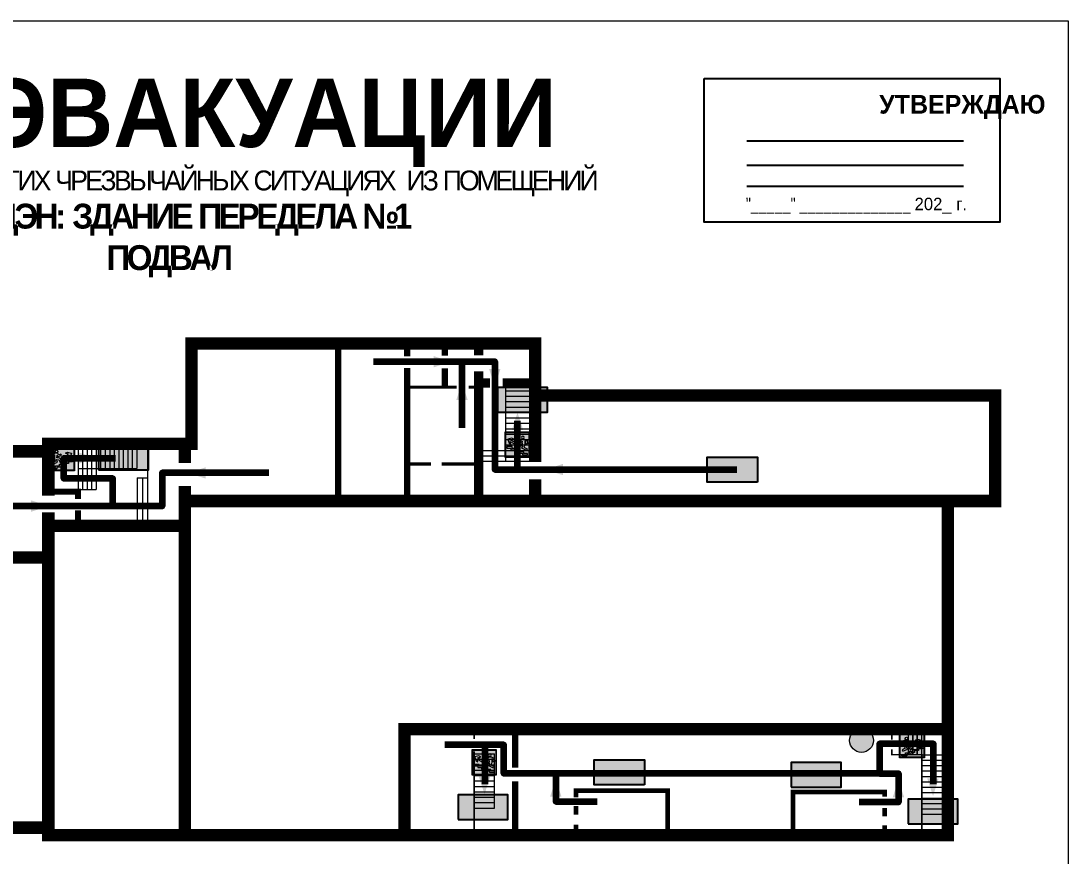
# Model space of a CAD drawing. Header units: millimetres. Extents: x 13810 to 67229, y 12374 to 21950.
# Drawn here: x 43842.3 to 44178.8, y 15465.6 to 15734.1 of the extents above; entities that cross this region are included whole.
import ezdxf

# ---------------------------------------------------------------- set-up
doc = ezdxf.new("R2010")
doc.units = ezdxf.units.MM
doc.layers.add('План_Штампы', color=7, linetype='Continuous')
doc.styles.add('обычный', font='arial.ttf')

# ---------------------------------------------------------------- blocks, each defined once
blk = doc.blocks.new('A$C7B4425F7')
at = {"true_color": 0xffffff}
blk.add_hatch(color=7, dxfattribs=at).paths.add_polyline_path([(0, 0), (-16, 0), (-16, -8), (0, -8)])
h = blk.add_hatch(color=126)
h.paths.add_polyline_path([(-0.2, -0.2), (-15.8, -0.2), (-15.8, -7.8), (-0.2, -7.8)])
h.paths.add_polyline_path([(-11.76, -2.03), (-11.76, -3.66), (-11.17, -3.66, -0.568275), (-11.17, -6.18), (-12.58, -6.18), (-12.58, -2.03)], flags=16)
h.paths.add_polyline_path([(-13.33, -4.12, -0.495768), (-13.59, -6.18), (-15.03, -6.18), (-15.03, -2.03), (-13.59, -2.03, -0.487973)], flags=16)
h.paths.add_polyline_path([(-10.25, -2.03), (-9.48, -2.03), (-9.48, -6.18), (-10.25, -6.18)], flags=16)
h.paths.add_polyline_path([(-13.84, -3.69), (-14.24, -3.69), (-14.24, -3.03), (-13.9, -3.03, -0.692621)], flags=0)
h.paths.add_polyline_path([(-9.15, -2.03), (-8.4, -2.03), (-8.04, -3.07), (-7.68, -2.03), (-6.93, -2.03), (-7.64, -4.1), (-6.93, -6.18), (-7.68, -6.18), (-8.04, -5.14), (-8.4, -6.18), (-9.15, -6.18), (-8.44, -4.1)], flags=16)
h.paths.add_polyline_path([(-11.76, -4.46), (-11.42, -4.46, -0.692621), (-11.36, -5.12), (-11.76, -5.12)], flags=0)
h.paths.add_polyline_path([(-13.9, -5.2), (-14.24, -5.2), (-14.24, -4.55), (-13.84, -4.55, -0.708038)], flags=0)
edge = h.paths.add_edge_path(flags=16)
edge.add_ellipse((-5.51, -4.08), major_axis=(0, 2.05), ratio=0.586184, start_angle=0, end_angle=360)
edge = h.paths.add_edge_path(flags=0)
edge.add_ellipse((-5.51, -4.08), major_axis=(0, 1.14), ratio=0.454828, start_angle=0, end_angle=360)
h.paths.add_polyline_path([(-4.13, -4.96, 0.377264), (-3.48, -4.52, 0.0555), (-3.16, -2.03), (-1.66, -2.03), (-1.66, -4.96), (-0.96, -4.96), (-0.96, -7.01), (-1.75, -7.01), (-1.75, -6.18), (-3.3, -6.18), (-3.3, -7.02), (-4.13, -7.02)], flags=16)
h.paths.add_polyline_path([(-2.73, -2.91), (-2.28, -2.91), (-2.28, -4.96), (-3.05, -4.96, 0.079136)], flags=0)
at = {"color": 126}
blk.add_lwpolyline([(-16, -8), (0, -8), (0, 0), (-16, 0)], close=True, dxfattribs=at)
blk = doc.blocks.new('A$C32E8229D')
at = {"true_color": 0xffffff}
blk.add_hatch(color=7, dxfattribs=at).paths.add_polyline_path([(0, 0), (0, -8), (16, -8), (16, 0)])
h = blk.add_hatch(color=126)
h.paths.add_polyline_path([(0.2, -0.2), (15.8, -0.2), (15.8, -7.8), (0.2, -7.8)])
h.paths.add_polyline_path([(13.49, -2.05), (12.08, -2.05), (11.37, -2.63, 0.162397), (11.29, -2.84), (11.29, -3.63), (10.35, -3.63), (10.35, -4.05), (11.68, -4.05), (11.68, -3.48), (12.26, -4.28), (11.29, -5.1), (11.29, -6.78), (11.85, -6.78), (11.85, -5.44), (12.8, -4.64), (12.8, -5.94), (14.46, -5.94), (14.46, -5.39), (13.45, -5.39), (13.45, -3.97), (12.46, -2.59), (13.15, -2.59), (13.69, -3.34), (14.18, -3)], flags=16)
h.paths.add_polyline_path([(10.74, -1.82, 1), (11.8, -1.82, 1)], flags=16)
h.paths.add_polyline_path([(9.39, -3.59), (5.99, -3.59), (6.56, -3.03), (5.91, -3.03), (5.1, -3.83), (5.91, -4.64), (6.56, -4.64), (5.99, -4.09), (9.39, -4.09)], flags=16)
h.paths.add_polyline_path([(4.29, -1.08), (1.72, -1.08), (1.72, -6.6), (4.29, -6.6)], flags=16)
at = {"color": 126}
blk.add_lwpolyline([(16, -8), (0, -8), (0, 0), (16, 0)], close=True, dxfattribs=at)
blk = doc.blocks.new('A$C7B8C2D5B')
at = {"lineweight": 0}
h = blk.add_hatch(color=5, dxfattribs=at)
h.dxf.hatch_style = 1
h.paths.add_polyline_path([(1.4, -3.02, 1), (-2.11, -3.02, 1)])
at = {"color": 5, "lineweight": 0}
blk.add_circle((-0.36, -3.02), 1.75, dxfattribs=at)
blk = doc.blocks.new('вверх')
at = {"lineweight": 0, "true_color": 0xffffff}
h = blk.add_hatch(color=7, dxfattribs=at)
h.dxf.hatch_style = 1
h.paths.add_polyline_path([(40999.03, -4475.37), (41000.53, -4474.51), (40999.62, -4474.22), (41000.2, -4473.88), (41001.48, -4474.22), (41001.13, -4475.49), (41000.55, -4475.82), (41000.76, -4474.91), (40999.27, -4475.77)], flags=0)
h.paths.add_polyline_path([(40998.09, -4474.5), (40998.28, -4474.89), (40997.14, -4475.43), (40996.89, -4474.92), (40996.87, -4474.87), (40996.8, -4475.75), (40997.81, -4475.85), (40998.41, -4477.11), (40997.94, -4477.33), (40997.47, -4476.34), (40996.66, -4476.28), (40997.03, -4477.06), (40995.52, -4477.78), (40995.29, -4477.28), (40996.32, -4476.79), (40996, -4476.11), (40996.09, -4474.77), (40995.72, -4474.94), (40995.64, -4475.77), (40995.2, -4475.72), (40995.3, -4474.63), (40995.33, -4474.61), (40996.23, -4474.19), (40997.09, -4474.25), (40997.37, -4474.84)], flags=0)
h.paths.add_polyline_path([(40997.14, -4473.68, -1), (40996.29, -4473.68, -1)], flags=0)
h.paths.add_polyline_path([(41000.58, -4477.58), (41000.58, -4477.03), (41001.81, -4477.03), (41001.81, -4476.6), (41000.15, -4476.6), (41000.15, -4477.16), (40998.9, -4477.16), (40998.9, -4477.72), (40997.65, -4477.72), (40997.65, -4478.27), (40996.41, -4478.27), (40996.41, -4478.82), (40995.17, -4478.82), (40995.17, -4479.25), (40995.41, -4479.25), (40996.84, -4479.25), (40996.84, -4478.69), (40998.09, -4478.69), (40998.09, -4478.13), (40999.32, -4478.13), (40999.32, -4477.58)], flags=0)
h.paths.add_polyline_path([(41002.49, -4471.94), (40994.49, -4471.94), (40994.49, -4479.94), (41002.49, -4479.94)])
h.paths.add_polyline_path([(41002.28, -4479.72), (40994.69, -4479.72), (40994.69, -4472.14), (41002.28, -4472.14)], flags=16)
h.paths.add_polyline_path([(41001.81, -4476.6), (41001.81, -4477.03), (41000.58, -4477.03), (41000.58, -4477.58), (40999.32, -4477.58), (40999.32, -4478.13), (40998.09, -4478.13), (40998.09, -4478.69), (40996.84, -4478.69), (40996.84, -4479.25), (40995.17, -4479.25), (40995.17, -4478.82), (40996.41, -4478.82), (40996.41, -4478.27), (40997.65, -4478.27), (40997.65, -4477.72), (40998.9, -4477.72), (40998.9, -4477.16), (41000.15, -4477.16), (41000.15, -4476.6)], flags=0)
at = {"lineweight": 0}
h = blk.add_hatch(color=126, dxfattribs=at)
h.dxf.hatch_style = 1
h.paths.add_polyline_path([(40994.69, -4479.72), (41002.28, -4479.72), (41002.28, -4472.14), (40994.69, -4472.14)])
h.paths.add_polyline_path([(40999.03, -4475.37), (41000.53, -4474.51), (40999.62, -4474.22), (41000.2, -4473.88), (41001.48, -4474.22), (41001.13, -4475.49), (41000.55, -4475.82), (41000.76, -4474.91), (40999.27, -4475.77)], flags=16)
h.paths.add_polyline_path([(40997.09, -4474.25), (40997.37, -4474.84), (40998.09, -4474.5), (40998.28, -4474.89), (40997.14, -4475.43), (40996.89, -4474.92), (40996.87, -4474.87), (40996.8, -4475.75), (40997.81, -4475.85), (40998.41, -4477.11), (40997.94, -4477.33), (40997.47, -4476.34), (40996.66, -4476.28), (40997.03, -4477.06), (40995.52, -4477.78), (40995.29, -4477.28), (40996.32, -4476.79), (40996, -4476.11), (40996.09, -4474.77), (40995.72, -4474.94), (40995.64, -4475.77), (40995.2, -4475.72), (40995.3, -4474.63), (40995.33, -4474.61), (40996.23, -4474.19)], flags=16)
h.paths.add_polyline_path([(40996.29, -4473.68, -1), (40997.14, -4473.68, -1)], flags=16)
h.paths.add_polyline_path([(40997.65, -4477.72), (40998.9, -4477.72), (40998.9, -4477.16), (41000.15, -4477.16), (41000.15, -4476.6), (41001.81, -4476.6), (41001.81, -4477.03), (41000.58, -4477.03), (41000.58, -4477.58), (40999.32, -4477.58), (40999.32, -4478.13), (40998.09, -4478.13), (40998.09, -4478.69), (40996.84, -4478.69), (40996.84, -4479.25), (40995.17, -4479.25), (40995.17, -4478.82), (40996.41, -4478.82), (40996.41, -4478.27), (40997.65, -4478.27)], flags=16)
at = {"lineweight": 0, "true_color": 0xffffff}
h = blk.add_hatch(color=7, dxfattribs=at)
h.dxf.hatch_style = 1
h.paths.add_polyline_path([(40997.14, -4473.68, 1), (40996.29, -4473.68, 1)])
h.paths.add_polyline_path([(40998.28, -4474.89), (40998.09, -4474.5), (40997.37, -4474.84), (40997.09, -4474.25), (40996.23, -4474.19), (40995.33, -4474.61), (40995.3, -4474.63), (40995.2, -4475.72), (40995.64, -4475.77), (40995.72, -4474.94), (40996.09, -4474.77), (40996, -4476.11), (40996.32, -4476.79), (40995.29, -4477.28), (40995.52, -4477.78), (40997.03, -4477.06), (40996.66, -4476.28), (40997.47, -4476.34), (40997.94, -4477.33), (40998.41, -4477.11), (40997.81, -4475.85), (40996.8, -4475.75), (40996.87, -4474.87), (40996.89, -4474.92), (40997.14, -4475.43)])
h.paths.add_polyline_path([(40998.09, -4478.13), (40999.32, -4478.13), (40999.32, -4477.58), (41000.58, -4477.58), (41000.58, -4477.03), (41001.81, -4477.03), (41001.81, -4476.6), (41000.15, -4476.6), (41000.15, -4477.16), (40998.9, -4477.16), (40998.9, -4477.72), (40997.65, -4477.72), (40997.65, -4478.27), (40996.41, -4478.27), (40996.41, -4478.82), (40995.17, -4478.82), (40995.17, -4479.25), (40995.41, -4479.25), (40996.84, -4479.25), (40996.84, -4478.69), (40998.09, -4478.69)])
h.paths.add_polyline_path([(40999.03, -4475.37), (40999.27, -4475.77), (41000.76, -4474.91), (41000.55, -4475.82), (41001.13, -4475.49), (41001.48, -4474.22), (41000.2, -4473.88), (40999.62, -4474.22), (41000.53, -4474.51)])
at = {"color": 126, "lineweight": 0}
for points in [[(40994.49, -4471.94), (41002.49, -4471.94), (41002.49, -4479.94), (40994.49, -4479.94)], [(40994.69, -4472.14), (41002.28, -4472.14), (41002.28, -4479.72), (40994.69, -4479.72)]]:
    blk.add_lwpolyline(points, close=True, dxfattribs=at)
for points in [[(40996.89, -4474.92), (40997.14, -4475.43), (40998.28, -4474.89), (40998.09, -4474.5), (40997.37, -4474.84), (40997.09, -4474.25), (40996.23, -4474.19), (40995.33, -4474.61), (40995.3, -4474.63), (40995.2, -4475.72), (40995.64, -4475.77), (40995.72, -4474.94), (40996.09, -4474.77), (40996, -4476.11), (40996.32, -4476.79), (40995.29, -4477.28), (40995.52, -4477.78), (40997.03, -4477.06), (40996.66, -4476.28), (40997.47, -4476.34), (40997.94, -4477.33), (40998.41, -4477.11), (40997.81, -4475.85), (40996.8, -4475.75), (40996.87, -4474.87), (40996.89, -4474.92)], [(41001.48, -4474.22), (41001.13, -4475.49), (41000.55, -4475.82), (41000.76, -4474.91), (40999.27, -4475.77), (40999.03, -4475.37), (41000.53, -4474.51), (40999.62, -4474.22), (41000.2, -4473.88), (41001.48, -4474.22)], [(40995.41, -4479.25), (40995.17, -4479.25), (40995.17, -4478.82), (40996.41, -4478.82), (40996.41, -4478.27), (40997.65, -4478.27), (40997.65, -4477.72), (40998.9, -4477.72), (40998.9, -4477.16), (41000.15, -4477.16), (41000.15, -4476.6), (41001.81, -4476.6), (41001.81, -4477.03), (41000.58, -4477.03), (41000.58, -4477.58), (40999.32, -4477.58), (40999.32, -4478.13), (40998.09, -4478.13), (40998.09, -4478.69), (40996.84, -4478.69), (40996.84, -4479.25), (40995.17, -4479.25)]]:
    blk.add_lwpolyline(points, dxfattribs=at)
blk.add_circle((40996.71, -4473.68), 0.426, dxfattribs=at)

msp = doc.modelspace()

# ---------------------------------------------------------------- linework, layer by layer
at = {"color": 126, "lineweight": 0, "true_color": 0x008754}
msp.add_lwpolyline([(43578.76, 15734.12), (44178.76, 15734.12), (44178.76, 15339.12), (43578.76, 15339.12)], close=True, dxfattribs=at)
msp.add_lwpolyline([(43578.76, 15734.12), (44178.76, 15734.12), (44178.76, 15339.12), (43578.76, 15339.12)], close=True, dxfattribs=at)
msp.add_lwpolyline([(43578.76, 15734.12), (44178.76, 15734.12), (44178.76, 15339.12), (43578.76, 15339.12)], close=True, dxfattribs=at)
msp.add_lwpolyline([(43578.76, 15734.12), (44178.76, 15734.12), (44178.76, 15339.12), (43578.76, 15339.12)], close=True, dxfattribs=at)
msp.add_lwpolyline([(44061.85, 15715.57), (44156.86, 15715.57), (44156.86, 15669.37), (44061.85, 15669.37)], close=True)
for points in [[(44075.6, 15695.53), (44145.13, 15695.53)], [(44075.6, 15687.77), (44145.13, 15687.77)], [(44075.6, 15680.98), (44145.13, 15680.98)]]:
    msp.add_lwpolyline(points)
at = {"lineweight": 0}
for points, const_width in [([(43897.11, 15630.41), (43897.11, 15598.17), (43851.13, 15598.17), (43851.13, 15581.47)], 4), ([(43897.11, 15598.17), (43897.11, 15630.41), (44007.52, 15630.41), (44007.52, 15592.33)], 4), ([(43944.27, 15630.41), (43944.27, 15579.77)], 2), ([(43966.43, 15626.32), (43966.43, 15630.41)], 2), ([(43978.55, 15630.41), (43978.55, 15626.44)], 2), ([(43989.35, 15626.56), (43989.35, 15630.41)], 3), ([(43966.43, 15579.77), (43966.43, 15622.5)], 2), ([(43978.55, 15622.37), (43978.55, 15616.36)], 2), ([(43989.35, 15621.46), (43989.35, 15579.77)], 3), ([(43989.35, 15617.73), (43993.02, 15617.73)], 3), ([(43997.09, 15617.73), (44007.52, 15617.73)], 3), ([(44007.52, 15613.66), (44155.34, 15613.66), (44155.34, 15579.77), (43895.01, 15579.77)], 4), ([(43982.34, 15616.36), (43966.43, 15616.36)], 1), ([(43986.17, 15616.36), (43989.35, 15616.36)], 1), ([(43785.06, 15595.72), (43851.13, 15595.72)], 4), ([(43895.01, 15592), (43895.01, 15598.17)], 4), ([(43974.06, 15591.66), (43966.43, 15591.66)], 1), ([(43989.35, 15591.66), (43977.48, 15591.66)], 1), ([(44007.52, 15586.72), (44007.52, 15579.77)], 4), ([(43851.13, 15582.75), (43860.68, 15582.75), (43860.68, 15580.42)], 2), ([(43895.01, 15584.53), (43895.01, 15472.32)], 4), ([(44140.11, 15579.77), (44140.11, 15472.32), (43851.13, 15472.32), (43851.13, 15576.14)], 4), ([(43860.68, 15576.74), (43860.68, 15571.77)], 2), ([(43851.13, 15571.77), (43895.01, 15571.77)], 4), ([(43851.13, 15561.61), (43614.8, 15561.61), (43614.8, 15474.74), (43851.13, 15474.74)], 4), ([(44140.11, 15506.37), (43965.58, 15506.37), (43965.58, 15472.32)], 4), ([(43987.96, 15506.37), (43987.96, 15503.22)], 0.5), ([(44001.16, 15494.03), (44001.16, 15506.37)], 2), ([(44122.12, 15506.37), (44122.12, 15503.06)], 0.5), ([(43987.96, 15499.23), (43987.96, 15472.32)], 0.5), ([(44122.12, 15499.86), (44122.12, 15498.18), (44131.8, 15498.18), (44131.8, 15472.32)], 0.5), ([(44001.16, 15472.32), (44001.16, 15489.63)], 2), ([(44050.15, 15472.32), (44050.15, 15486.67), (44020.62, 15486.67), (44020.62, 15484.51)], 1.5), ([(44119.86, 15484.72), (44119.86, 15486.22), (44090.38, 15486.22), (44090.38, 15472.32)], 1.5), ([(44020.62, 15481.71), (44020.62, 15478.91)], 1.5), ([(44119.86, 15478.33), (44119.86, 15481.07)], 1.5), ([(44020.62, 15475.72), (44020.62, 15472.32)], 1.5), ([(44119.86, 15472.32), (44119.86, 15475.48)], 1.5)]:
    msp.add_lwpolyline(points, dxfattribs=dict(at, const_width=const_width))
at = {"color": 126, "lineweight": 100, "true_color": 0x008754}
for points in [[(43955.6, 15624.56), (43994.6, 15624.56), (43994.6, 15589.85), (44001.87, 15589.85), (44001.87, 15605.51)], [(43984.02, 15624.56), (43984.02, 15603.32)], [(43922.01, 15588.8), (43887.72, 15588.8), (43887.72, 15578.11), (43834.26, 15578.11), (43834.26, 15568.54), (43636.51, 15568.54), (43633.81, 15568.54), (43633.81, 15603.13), (43671.3, 15603.13), (43671.3, 15605.68)], [(43871.82, 15578.11), (43871.82, 15586.97), (43856.11, 15586.97), (43856.11, 15593.56), (43872.68, 15593.56)], [(44001.87, 15589.85), (44072.39, 15589.85)], [(44118.13, 15492.13), (43997.45, 15492.13), (43997.45, 15501.32), (43978.52, 15501.32)], [(43991.41, 15501.32), (43991.41, 15488.74)], [(44135.51, 15488.67), (44135.51, 15501.64), (44118.13, 15501.64), (44118.13, 15492.13), (44124.3, 15492.13), (44124.3, 15482.97), (44111.6, 15482.97)], [(44014.22, 15492.13), (44014.22, 15483.17), (44027.42, 15483.17)]]:
    msp.add_lwpolyline(points, dxfattribs=at)
at = {"lineweight": 0}
for points in [[(43998.11, 15592.57), (43998.11, 15617.73)], [(43998.11, 15615.19), (44007.52, 15615.19)], [(43998.11, 15613.45), (44007.52, 15613.45)], [(43998.11, 15613.45), (44007.52, 15613.45)], [(43998.11, 15611.71), (44007.52, 15611.71)], [(43998.11, 15611.71), (44007.52, 15611.71)], [(43998.11, 15609.97), (44007.52, 15609.97)], [(43998.11, 15609.97), (44007.52, 15609.97)], [(43998.11, 15608.23), (44007.52, 15608.23)], [(43998.11, 15608.23), (44007.52, 15608.23)], [(43998.11, 15606.49), (44007.52, 15606.49)], [(43998.11, 15606.49), (44007.52, 15606.49)], [(43998.11, 15604.75), (44007.52, 15604.75)], [(43998.11, 15604.75), (44007.52, 15604.75)], [(43998.11, 15603.01), (44007.52, 15603.01)], [(43998.11, 15603.01), (44007.52, 15603.01)], [(43998.11, 15601.27), (44007.52, 15601.27)], [(43998.11, 15601.27), (44007.52, 15601.27)], [(43860.68, 15598.17), (43860.68, 15583.51)], [(43862.13, 15598.17), (43862.13, 15583.51)], [(43862.13, 15598.17), (43862.13, 15583.51)], [(43863.58, 15598.17), (43863.58, 15583.51)], [(43863.58, 15598.17), (43863.58, 15583.51)], [(43863.58, 15598.17), (43863.58, 15583.51)], [(43865.03, 15598.17), (43865.03, 15583.51)], [(43865.03, 15598.17), (43865.03, 15583.51)], [(43866.49, 15598.17), (43866.49, 15583.51)], [(43866.49, 15598.17), (43866.49, 15583.51)], [(43867.94, 15598.17), (43867.94, 15590.17)], [(43867.94, 15598.17), (43867.94, 15590.17)], [(43869.39, 15598.17), (43869.39, 15590.17)], [(43869.39, 15598.17), (43869.39, 15590.17)], [(43870.85, 15598.17), (43870.85, 15590.17)], [(43870.85, 15598.17), (43870.85, 15590.17)], [(43872.3, 15598.17), (43872.3, 15590.17)], [(43872.3, 15598.17), (43872.3, 15590.17)], [(43873.75, 15598.17), (43873.75, 15590.17)], [(43873.75, 15598.17), (43873.75, 15590.17)], [(43875.2, 15598.17), (43875.2, 15590.17)], [(43875.2, 15598.17), (43875.2, 15590.17)], [(43876.66, 15598.17), (43876.66, 15590.17)], [(43876.66, 15598.17), (43876.66, 15590.17)], [(43878.11, 15598.17), (43878.11, 15590.17)], [(43878.11, 15598.17), (43878.11, 15590.17)], [(43879.56, 15598.17), (43879.56, 15590.17)], [(43882.96, 15598.17), (43882.96, 15587.19)], [(43998.11, 15599.53), (44007.52, 15599.53)], [(43998.11, 15599.53), (44007.52, 15599.53)], [(43998.11, 15597.79), (44007.52, 15597.79)], [(43998.11, 15597.79), (44007.52, 15597.79)], [(43989.35, 15596.05), (44007.52, 15596.05)], [(43989.35, 15596.05), (44007.52, 15596.05)], [(43989.35, 15594.31), (44007.52, 15594.31)], [(43989.35, 15594.31), (44007.52, 15594.31)], [(43860.68, 15590.17), (43879.56, 15590.17)], [(43989.35, 15592.57), (44007.52, 15592.57)], [(43879.73, 15587.19), (43879.73, 15571.77)], [(43879.73, 15587.19), (43882.96, 15587.19)], [(43881.34, 15587.19), (43881.34, 15571.77)], [(43881.34, 15587.19), (43881.34, 15571.77)], [(43882.96, 15587.19), (43882.96, 15571.77)], [(43860.68, 15583.51), (43866.49, 15583.51)], [(44127.37, 15506.37), (44127.37, 15498.18)], [(44128.85, 15506.37), (44128.85, 15498.18)], [(44128.85, 15498.18), (44128.85, 15506.37)], [(44130.32, 15506.37), (44130.32, 15498.18)], [(44130.32, 15498.18), (44130.32, 15506.37)], [(44131.8, 15498.18), (44131.8, 15506.37)], [(43987.96, 15498.44), (43994.44, 15498.44)], [(43987.96, 15496.7), (43994.44, 15496.7)], [(43987.96, 15496.7), (43994.44, 15496.7)], [(43994.44, 15481.04), (43994.44, 15498.44)], [(44131.8, 15498.18), (44140.11, 15498.18)], [(44131.8, 15496.44), (44140.11, 15496.44)], [(44131.8, 15496.44), (44140.11, 15496.44)], [(43987.96, 15494.96), (43994.44, 15494.96)], [(43987.96, 15494.96), (43994.44, 15494.96)], [(43987.96, 15493.22), (43994.44, 15493.22)], [(43987.96, 15493.22), (43994.44, 15493.22)], [(44131.8, 15494.7), (44140.11, 15494.7)], [(44131.8, 15494.7), (44140.11, 15494.7)], [(44131.8, 15492.96), (44140.11, 15492.96)], [(44131.8, 15492.96), (44140.11, 15492.96)], [(43987.96, 15491.48), (43994.44, 15491.48)], [(43987.96, 15491.48), (43994.44, 15491.48)], [(43987.96, 15489.74), (43994.44, 15489.74)], [(43987.96, 15489.74), (43994.44, 15489.74)], [(44131.8, 15491.22), (44140.11, 15491.22)], [(44131.8, 15491.22), (44140.11, 15491.22)], [(44131.8, 15489.48), (44140.11, 15489.48)], [(44131.8, 15489.48), (44140.11, 15489.48)], [(43987.96, 15488), (43994.44, 15488)], [(43987.96, 15488), (43994.44, 15488)], [(43987.96, 15486.26), (43994.44, 15486.26)], [(43987.96, 15486.26), (43994.44, 15486.26)], [(44131.8, 15487.74), (44140.11, 15487.74)], [(44131.8, 15487.74), (44140.11, 15487.74)], [(44131.8, 15486), (44140.11, 15486)], [(44131.8, 15486), (44140.11, 15486)], [(43987.96, 15484.52), (43994.44, 15484.52)], [(43987.96, 15484.52), (43994.44, 15484.52)], [(43987.96, 15482.78), (43994.44, 15482.78)], [(43987.96, 15482.78), (43994.44, 15482.78)], [(44131.8, 15484.26), (44140.11, 15484.26)], [(44131.8, 15484.26), (44140.11, 15484.26)], [(44131.8, 15482.52), (44140.11, 15482.52)], [(44131.8, 15482.52), (44140.11, 15482.52)], [(43987.96, 15481.04), (43994.44, 15481.04)], [(44131.8, 15480.78), (44140.11, 15480.78)], [(44131.8, 15480.78), (44140.11, 15480.78)], [(44131.8, 15479.05), (44140.11, 15479.05)]]:
    msp.add_lwpolyline(points, dxfattribs=at)
at = {"layer": 'План_Штампы', "color": 126, "true_color": 0x008754}
for points in [[(43974.9, 15622.71), (43974.91, 15626.37), (43980.53, 15624.56)], [(43992.75, 15622.18), (43996.41, 15622.18), (43994.6, 15616.55)], [(43985.87, 15612.22), (43982.21, 15612.23), (43984.02, 15617.85)], [(44003.72, 15602.56), (44000.06, 15602.56), (44001.87, 15608.18)], [(43860.78, 15591.72), (43860.79, 15595.38), (43866.41, 15593.57)], [(43869.99, 15591.72), (43870, 15595.38), (43875.62, 15593.57)], [(43901.73, 15590.61), (43901.72, 15586.95), (43896.1, 15588.76)], [(44016.51, 15591.71), (44016.5, 15588.05), (44010.88, 15589.86)], [(43845.59, 15576.3), (43845.59, 15579.96), (43851.21, 15578.16)], [(43989.44, 15491.12), (43993.1, 15491.12), (43991.29, 15485.5)], [(44016.01, 15484.71), (44012.35, 15484.71), (44014.16, 15490.33)], [(44126.1, 15484.52), (44122.44, 15484.52), (44124.25, 15490.14)], [(44133.53, 15490.54), (44137.19, 15490.53), (44135.38, 15484.91)]]:
    msp.add_solid(points, dxfattribs=at)

# ---------------------------------------------------------------- block references
at = {"xscale": -1}
for p in [(85000.28, 20073.83), (84989.67, 19971.67)]:
    msp.add_blockref('вверх', p, dxfattribs=at)
for p in [(2857.07, 20069.35), (3130.14, 19977.07)]:
    msp.add_blockref('вверх', p)
at = {"xscale": 2.177419353276491, "yscale": 2.177419353276491, "zscale": 2.177419353276491, "rotation": 180}
msp.add_blockref('A$C7B8C2D5B', (44111.62, 15496.18), dxfattribs=at)
at = {"layer": 'План_Штампы'}
for p in [(44011.5, 15616.29), (43883.28, 15597.83), (43998.8, 15485.31), (44143.36, 15483.92)]:
    msp.add_blockref('A$C7B4425F7', p, dxfattribs=at)
at = {"layer": 'План_Штампы', "color": 126, "true_color": 0x008754, "xscale": 1.012510887696, "yscale": 1.012510887696, "zscale": 1.012510887696, "rotation": 359.9978653237144}
for p in [(44062.77, 15593.9), (44026.47, 15496.58)]:
    msp.add_blockref('A$C32E8229D', p, dxfattribs=at)
at = {"layer": 'План_Штампы', "color": 126, "true_color": 0x008754, "xscale": -1}
msp.add_blockref('A$C32E8229D', (44105.83, 15495.72), dxfattribs=at)

# ---------------------------------------------------------------- texts
at = {"lineweight": 0, "style": 'обычный'}
for s, insert, char_height, width, attachment_point in [('{\\fProxima Nova Rg|b1|i0|c204|p2;ПЛАН ЭВАКУАЦИИ}', (43737.39, 15715.57), 22, 493.8901, 1), ('\\pi-18,l18,t18;{\\fProxima Nova Rg|b1|i0|c204|p2;УТВЕРЖДАЮ\\H1.1997x; }', (44144.8, 15706.45), 6, 126.6484, 5), ('{\\fArial Narrow|b0|i0|c204|p34;"_____" ______________ \\fProxima Nova Rg|b0|i0|c204|p2;202_ г. }', (44110.76, 15674.69), 4, 78.6503, 5)]:
    msp.add_mtext(s, dxfattribs=dict(at, insert=insert, char_height=char_height, width=width, attachment_point=attachment_point))
at = {"color": 0, "lineweight": 0, "insert": (43889.56, 15679.53), "char_height": 8, "width": 449.2158, "attachment_point": 5, "style": 'обычный'}
msp.add_mtext('{\\fArial Black|b1|i0|c204|p34;\\H2x;\\T0.85;  \\fArial Narrow|b0|i0|c204|p34;\\H0.8x;\\W0.9;\\P\\fProxima Nova Rg|b0|i0|c204|p2;\\H0.5x;\\W1;\\C256;ПРИ ПОЖАРЕ  ИЛИ ДРУГИХ ЧРЕЗВЫЧАЙНЫХ СИТУАЦИЯХ  ИЗ ПОМЕЩЕНИЙ \\fProxima Nova Rg|b1|i0|c204|p2;\\H1.25x;\\PОКН ЦЭН: ЗДАНИЕ ПЕРЕДЕЛА №1\\PПОДВАЛ}', dxfattribs=at)

doc.saveas('drawing.dxf')
